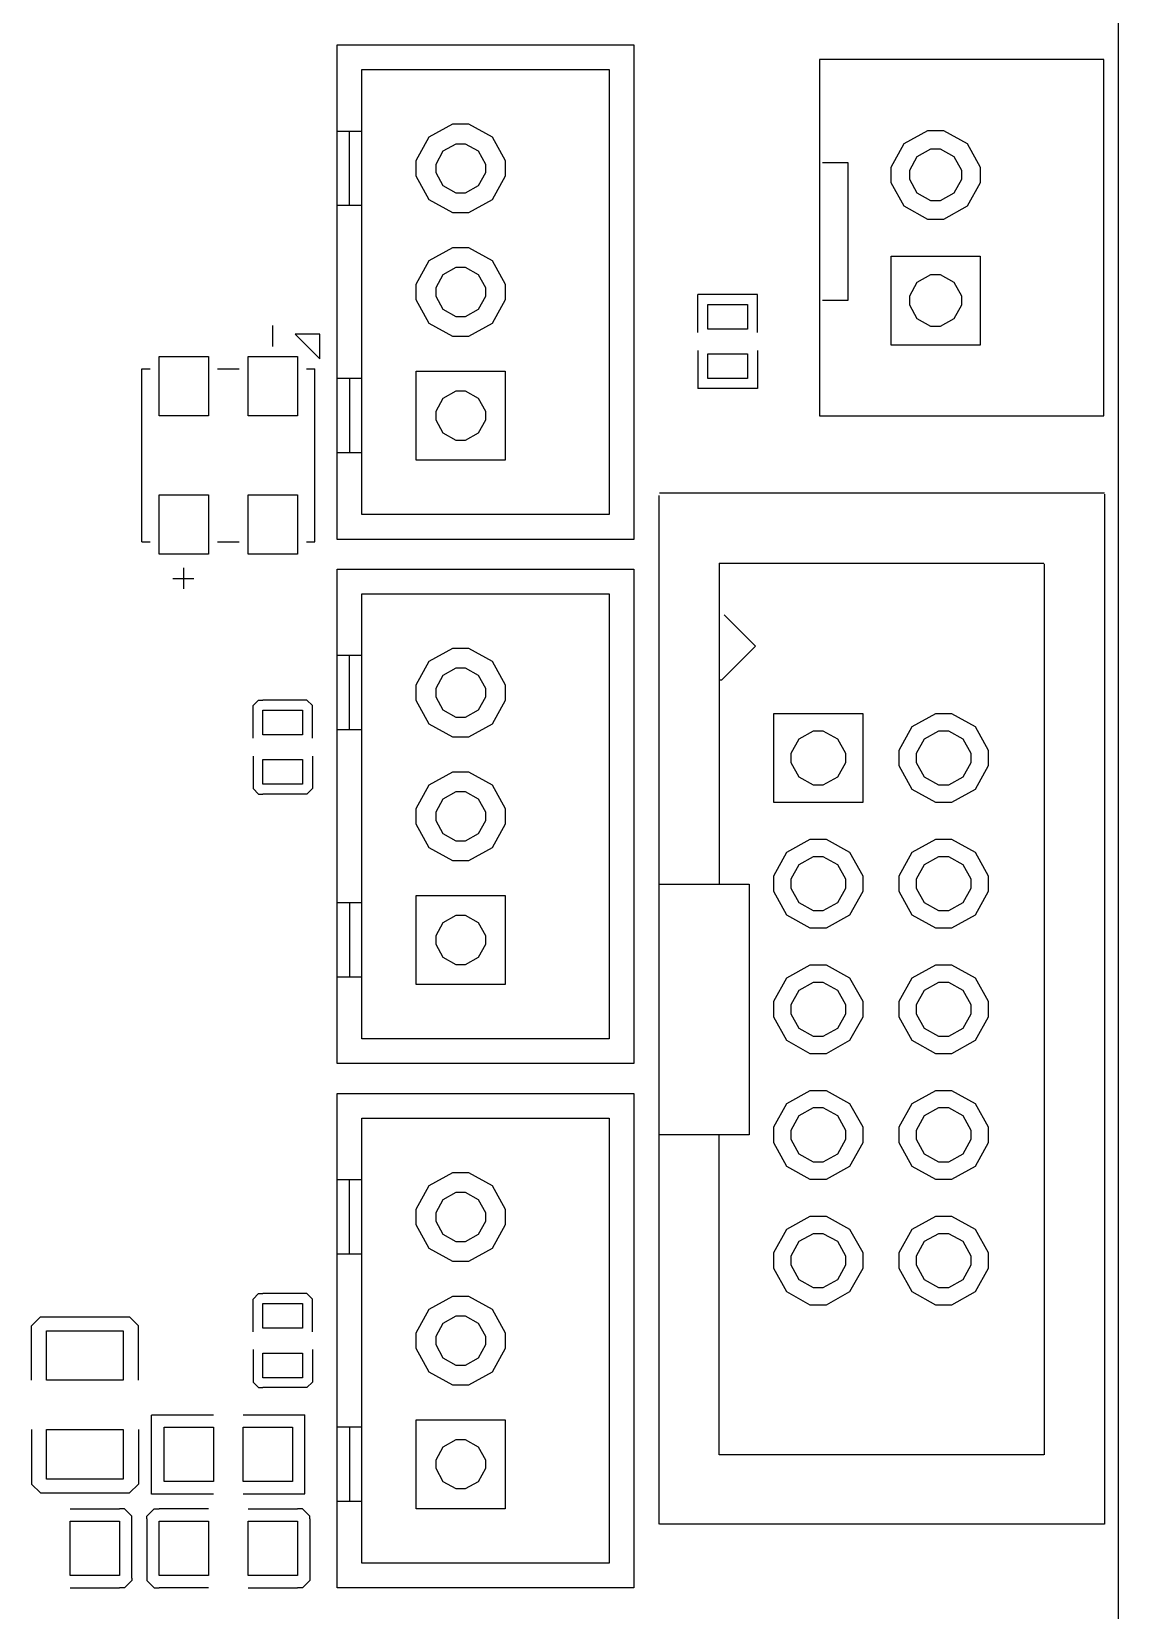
# Model space of a CAD drawing. Extents: x 0 to 132, y 0 to 98.
# Drawn here: x 89.07 to 111.05, y 20.17 to 52.1 of the extents above; entities that cross this region are included whole.
import ezdxf

# ---------------------------------------------------------------- set-up
doc = ezdxf.new("R2010")
doc.units = 0
doc.layers.get('0').update_dxf_attribs({"linetype": 'CONTINUOUS'})

msp = doc.modelspace()

# ---------------------------------------------------------------- linework, layer by layer
at = {"color": 0}
for p, q in [((111.048, 15.4189), (111.048, 82.7155)), ((95.2458, 51.8266), (101.246, 51.8266)), ((95.2458, 41.8289), (95.2458, 51.8266)), ((101.246, 51.8266), (101.246, 41.8289)), ((105, 51.5278), (105, 44.3272)), ((110.75, 51.5278), (105, 51.5278)), ((110.75, 44.3272), (110.75, 51.5278)), ((95.746, 51.3278), (100.746, 51.3278)), ((95.746, 42.3291), (95.746, 51.3278)), ((100.746, 51.3278), (100.746, 42.3291)), ((97.1091, 49.965), (97.5872, 50.2281)), ((97.5872, 50.2281), (97.747, 50.2281)), ((97.747, 50.2281), (97.9054, 50.2281)), ((97.9054, 50.2281), (98.3823, 49.965)), ((95.746, 50.0779), (95.2458, 50.0779)), ((95.4952, 48.5786), (95.4952, 50.0779)), ((96.8456, 49.488), (97.1091, 49.965)), ((98.3823, 49.965), (98.6469, 49.488)), ((106.451, 49.3571), (106.714, 49.8341)), ((106.714, 49.8341), (107.191, 50.0973)), ((107.191, 50.0973), (107.351, 50.0973)), ((107.351, 50.0973), (107.509, 50.0973)), ((107.509, 50.0973), (107.986, 49.8341)), ((107.986, 49.8341), (108.251, 49.3571)), ((96.8456, 49.3282), (96.8456, 49.488)), ((98.6469, 49.488), (98.6469, 49.3282)), ((96.8456, 49.1698), (96.8456, 49.3282)), ((97.1091, 48.6929), (96.8456, 49.1698)), ((98.6469, 49.1698), (98.3823, 48.6929)), ((98.6469, 49.3282), (98.6469, 49.1698)), ((105.064, 49.451), (105.572, 49.451)), ((105.572, 49.451), (105.572, 46.6577)), ((106.451, 49.1973), (106.451, 49.3571)), ((106.451, 49.0389), (106.451, 49.1973)), ((108.251, 49.3571), (108.251, 49.1973)), ((108.251, 49.1973), (108.251, 49.0389)), ((106.714, 48.562), (106.451, 49.0389)), ((108.251, 49.0389), (107.986, 48.562)), ((95.746, 48.5786), (95.2458, 48.5786)), ((97.5872, 48.4283), (97.1091, 48.6929)), ((98.3823, 48.6929), (97.9054, 48.4283)), ((107.191, 48.2974), (106.714, 48.562)), ((107.986, 48.562), (107.509, 48.2974)), ((97.747, 48.4283), (97.5872, 48.4283)), ((97.9054, 48.4283), (97.747, 48.4283)), ((107.351, 48.2974), (107.191, 48.2974)), ((107.509, 48.2974), (107.351, 48.2974)), ((97.1091, 47.4652), (97.5872, 47.7284)), ((97.5872, 47.7284), (97.747, 47.7284)), ((97.747, 47.7284), (97.9054, 47.7284)), ((97.9054, 47.7284), (98.3823, 47.4652)), ((96.8456, 46.9882), (97.1091, 47.4652)), ((98.3823, 47.4652), (98.6469, 46.9882)), ((106.451, 47.5576), (108.251, 47.5576)), ((106.451, 45.7563), (106.451, 47.5576)), ((108.251, 47.5576), (108.251, 45.7563)), ((96.8456, 46.8284), (96.8456, 46.9882)), ((98.6469, 46.9882), (98.6469, 46.8284)), ((96.8456, 46.67), (96.8456, 46.8284)), ((97.1091, 46.1931), (96.8456, 46.67)), ((98.6469, 46.67), (98.3823, 46.1931)), ((98.6469, 46.8284), (98.6469, 46.67)), ((103.746, 46.779), (102.545, 46.779)), ((102.545, 46.01), (102.545, 46.779)), ((103.746, 46.01), (103.746, 46.779)), ((105.572, 46.6577), (105.064, 46.6577)), ((102.745, 46.579), (103.546, 46.579)), ((102.745, 46.0788), (102.745, 46.579)), ((103.546, 46.579), (103.546, 46.0788)), ((93.9465, 45.7288), (93.9465, 46.1532)), ((94.8958, 45.9782), (94.3956, 45.9782)), ((94.3956, 45.9782), (94.8958, 45.478)), ((94.8958, 45.478), (94.8958, 45.9782)), ((97.5872, 45.9285), (97.1091, 46.1931)), ((98.3823, 46.1931), (97.9054, 45.9285)), ((103.546, 46.0788), (102.745, 46.0788)), ((97.747, 45.9285), (97.5872, 45.9285)), ((97.9054, 45.9285), (97.747, 45.9285)), ((102.545, 45.6487), (102.545, 44.88)), ((103.746, 45.6487), (103.746, 44.88)), ((108.251, 45.7563), (106.451, 45.7563)), ((91.6464, 45.5291), (92.6469, 45.5291)), ((91.6464, 44.3286), (91.6464, 45.5291)), ((92.6469, 45.5291), (92.6469, 44.3286)), ((93.4462, 45.5291), (94.4467, 45.5291)), ((93.4462, 44.3286), (93.4462, 45.5291)), ((94.4467, 45.5291), (94.4467, 44.3286)), ((102.745, 45.5785), (103.546, 45.5785)), ((102.745, 45.0797), (102.745, 45.5785)), ((103.546, 45.5785), (103.546, 45.0797)), ((91.2964, 41.7781), (91.2964, 45.2783)), ((91.2964, 45.2783), (91.4658, 45.2783)), ((92.8261, 45.2783), (93.2656, 45.2783)), ((94.627, 45.2783), (94.7967, 45.2783)), ((94.7967, 41.7781), (94.7967, 45.2783)), ((95.7474, 45.0783), (95.2472, 45.0783)), ((95.4952, 45.0783), (95.4952, 43.5776)), ((96.8456, 45.2286), (98.6469, 45.2286)), ((96.8456, 43.4287), (96.8456, 45.2286)), ((98.6469, 45.2286), (98.6469, 43.4287)), ((103.546, 45.0797), (102.745, 45.0797)), ((103.746, 44.88), (102.545, 44.88)), ((92.6469, 44.3286), (91.6464, 44.3286)), ((94.4467, 44.3286), (93.4462, 44.3286)), ((105, 44.3272), (110.75, 44.3272)), ((95.7474, 43.5776), (95.2472, 43.5776)), ((98.6469, 43.4287), (96.8456, 43.4287)), ((91.6464, 42.7288), (92.6469, 42.7288)), ((91.6464, 41.5286), (91.6464, 42.7288)), ((92.6469, 42.7288), (92.6469, 41.5286)), ((93.4462, 42.7288), (94.4467, 42.7288)), ((93.4462, 41.5286), (93.4462, 42.7288)), ((94.4467, 42.7288), (94.4467, 41.5286)), ((101.75, 42.715), (101.75, 21.9177)), ((101.767, 42.7673), (110.767, 42.7673)), ((110.767, 42.7397), (110.767, 21.9177)), ((100.746, 42.3291), (95.746, 42.3291)), ((101.246, 41.8289), (95.2458, 41.8289)), ((91.2964, 41.7781), (91.4658, 41.7781)), ((92.6469, 41.5286), (91.6464, 41.5286)), ((92.8261, 41.7781), (93.2656, 41.7781)), ((94.4467, 41.5286), (93.4462, 41.5286)), ((94.627, 41.7781), (94.7967, 41.7781)), ((92.1466, 40.8284), (92.1466, 41.2531)), ((95.2458, 41.2267), (101.246, 41.2267)), ((95.2458, 31.2291), (95.2458, 41.2267)), ((101.246, 41.2267), (101.246, 31.2291)), ((102.97, 41.3452), (109.539, 41.3452)), ((102.97, 41.3452), (102.97, 34.8575)), ((109.548, 41.3371), (109.548, 23.3206)), ((92.3466, 41.0284), (91.9208, 41.0284)), ((95.746, 40.7278), (100.746, 40.7278)), ((95.746, 31.728), (95.746, 40.7278)), ((100.746, 40.7278), (100.746, 31.728)), ((103.072, 40.3035), (103.706, 39.6695)), ((97.1091, 39.3651), (97.5872, 39.6282)), ((97.5872, 39.6282), (97.747, 39.6282)), ((97.747, 39.6282), (97.9054, 39.6282)), ((97.9054, 39.6282), (98.3823, 39.3651)), ((103.706, 39.6695), (103.021, 38.9834)), ((95.746, 39.4779), (95.2458, 39.4779)), ((95.4952, 37.9786), (95.4952, 39.4779)), ((96.8456, 38.8881), (97.1091, 39.3651)), ((98.3823, 39.3651), (98.6469, 38.8881)), ((103.021, 38.9834), (102.995, 38.9834)), ((96.8456, 38.7283), (96.8456, 38.8881)), ((96.8456, 38.5699), (96.8456, 38.7283)), ((98.6469, 38.8881), (98.6469, 38.7283)), ((98.6469, 38.7283), (98.6469, 38.5699)), ((93.5468, 38.4665), (93.6583, 38.578)), ((93.5468, 38.4281), (93.5468, 38.4665)), ((93.5468, 37.8093), (93.5468, 38.4281)), ((93.6583, 38.578), (93.6957, 38.578)), ((93.6957, 38.578), (93.7465, 38.578)), ((94.5459, 38.578), (93.7465, 38.578)), ((93.7465, 38.3783), (94.5459, 38.3783)), ((93.7465, 37.8781), (93.7465, 38.3783)), ((94.5967, 38.578), (94.5459, 38.578)), ((94.5459, 38.3783), (94.5459, 37.8781)), ((94.634, 38.578), (94.5967, 38.578)), ((94.7455, 38.4665), (94.634, 38.578)), ((94.7455, 38.4281), (94.7455, 38.4665)), ((94.7455, 37.8093), (94.7455, 38.4281)), ((97.1091, 38.0929), (96.8456, 38.5699)), ((98.6469, 38.5699), (98.3823, 38.0929)), ((104.076, 38.3081), (105.876, 38.3081)), ((104.076, 36.5083), (104.076, 38.3081)), ((105.876, 38.3081), (105.876, 36.5083)), ((106.879, 38.045), (107.356, 38.3081)), ((107.356, 38.3081), (107.516, 38.3081)), ((107.516, 38.3081), (107.674, 38.3081)), ((107.674, 38.3081), (108.151, 38.045)), ((97.5872, 37.8284), (97.1091, 38.0929)), ((98.3823, 38.0929), (97.9054, 37.8284)), ((106.616, 37.568), (106.879, 38.045)), ((108.151, 38.045), (108.416, 37.568)), ((94.5459, 37.8781), (93.7465, 37.8781)), ((95.746, 37.9786), (95.2458, 37.9786)), ((97.747, 37.8284), (97.5872, 37.8284)), ((97.9054, 37.8284), (97.747, 37.8284)), ((93.5468, 37.4481), (93.5468, 36.8282)), ((93.7465, 37.3779), (94.5459, 37.3779)), ((93.7465, 36.879), (93.7465, 37.3779)), ((94.5459, 37.3779), (94.5459, 36.879)), ((94.7455, 37.4481), (94.7455, 36.8282)), ((106.616, 37.4082), (106.616, 37.568)), ((106.616, 37.2498), (106.616, 37.4082)), ((108.416, 37.568), (108.416, 37.4082)), ((108.416, 37.4082), (108.416, 37.2498)), ((97.1091, 36.8653), (97.5872, 37.1285)), ((97.5872, 37.1285), (97.747, 37.1285)), ((97.747, 37.1285), (97.9054, 37.1285)), ((97.9054, 37.1285), (98.3823, 36.8653)), ((106.879, 36.7728), (106.616, 37.2498)), ((108.416, 37.2498), (108.151, 36.7728)), ((93.5468, 36.8282), (93.5468, 36.7908)), ((93.5468, 36.7908), (93.6583, 36.6794)), ((94.5459, 36.879), (93.7465, 36.879)), ((94.7455, 36.7908), (94.634, 36.6794)), ((94.7455, 36.8282), (94.7455, 36.7908)), ((96.8456, 36.3883), (97.1091, 36.8653)), ((98.3823, 36.8653), (98.6469, 36.3883)), ((107.356, 36.5083), (106.879, 36.7728)), ((108.151, 36.7728), (107.674, 36.5083)), ((93.6583, 36.6794), (93.6957, 36.6794)), ((93.6957, 36.6794), (93.7465, 36.6794)), ((94.5459, 36.6794), (93.7465, 36.6794)), ((94.5967, 36.6794), (94.5459, 36.6794)), ((94.634, 36.6794), (94.5967, 36.6794)), ((105.876, 36.5083), (104.076, 36.5083)), ((107.516, 36.5083), (107.356, 36.5083)), ((107.674, 36.5083), (107.516, 36.5083)), ((96.8456, 36.2285), (96.8456, 36.3883)), ((96.8456, 36.0701), (96.8456, 36.2285)), ((98.6469, 36.3883), (98.6469, 36.2285)), ((98.6469, 36.2285), (98.6469, 36.0701)), ((97.1091, 35.5935), (96.8456, 36.0701)), ((98.6469, 36.0701), (98.3823, 35.5935)), ((104.34, 35.5053), (104.816, 35.7685)), ((104.816, 35.7685), (104.976, 35.7685)), ((104.976, 35.7685), (105.135, 35.7685)), ((105.135, 35.7685), (105.611, 35.5053)), ((106.879, 35.5053), (107.356, 35.7685)), ((107.356, 35.7685), (107.516, 35.7685)), ((107.516, 35.7685), (107.674, 35.7685)), ((107.674, 35.7685), (108.151, 35.5053)), ((97.5872, 35.3289), (97.1091, 35.5935)), ((98.3823, 35.5935), (97.9054, 35.3289)), ((104.076, 35.0284), (104.34, 35.5053)), ((105.611, 35.5053), (105.876, 35.0284)), ((106.616, 35.0284), (106.879, 35.5053)), ((108.151, 35.5053), (108.416, 35.0284)), ((97.747, 35.3289), (97.5872, 35.3289)), ((97.9054, 35.3289), (97.747, 35.3289)), ((101.75, 34.8575), (103.579, 34.8575)), ((103.579, 34.8575), (103.579, 29.789)), ((104.076, 34.8685), (104.076, 35.0284)), ((104.076, 34.71), (104.076, 34.8685)), ((105.876, 35.0284), (105.876, 34.8685)), ((105.876, 34.8685), (105.876, 34.71)), ((106.616, 34.8685), (106.616, 35.0284)), ((106.616, 34.71), (106.616, 34.8685)), ((108.416, 35.0284), (108.416, 34.8685)), ((108.416, 34.8685), (108.416, 34.71)), ((95.7474, 34.4785), (95.2472, 34.4785)), ((95.4952, 34.4785), (95.4952, 32.9778)), ((96.8456, 34.6287), (98.6469, 34.6287)), ((96.8456, 32.829), (96.8456, 34.6287)), ((98.6469, 34.6287), (98.6469, 32.829)), ((104.34, 34.2332), (104.076, 34.71)), ((105.876, 34.71), (105.611, 34.2332)), ((106.879, 34.2332), (106.616, 34.71)), ((108.416, 34.71), (108.151, 34.2332)), ((104.816, 33.9687), (104.34, 34.2332)), ((105.611, 34.2332), (105.135, 33.9687)), ((107.356, 33.9687), (106.879, 34.2332)), ((108.151, 34.2332), (107.674, 33.9687)), ((104.976, 33.9687), (104.816, 33.9687)), ((105.135, 33.9687), (104.976, 33.9687)), ((107.516, 33.9687), (107.356, 33.9687)), ((107.674, 33.9687), (107.516, 33.9687)), ((104.34, 32.9654), (104.816, 33.2286)), ((104.816, 33.2286), (104.976, 33.2286)), ((104.976, 33.2286), (105.135, 33.2286)), ((105.135, 33.2286), (105.611, 32.9654)), ((106.879, 32.9654), (107.356, 33.2286)), ((107.356, 33.2286), (107.516, 33.2286)), ((107.516, 33.2286), (107.674, 33.2286)), ((107.674, 33.2286), (108.151, 32.9654)), ((95.7474, 32.9778), (95.2472, 32.9778)), ((104.076, 32.4886), (104.34, 32.9654)), ((105.611, 32.9654), (105.876, 32.4886)), ((106.616, 32.4886), (106.879, 32.9654)), ((108.151, 32.9654), (108.416, 32.4886)), ((98.6469, 32.829), (96.8456, 32.829)), ((104.076, 32.3288), (104.076, 32.4886)), ((104.076, 32.1703), (104.076, 32.3288)), ((105.876, 32.4886), (105.876, 32.3288)), ((105.876, 32.3288), (105.876, 32.1703)), ((106.616, 32.3288), (106.616, 32.4886)), ((106.616, 32.1703), (106.616, 32.3288)), ((108.416, 32.4886), (108.416, 32.3288)), ((108.416, 32.3288), (108.416, 32.1703)), ((104.34, 31.6935), (104.076, 32.1703)), ((105.876, 32.1703), (105.611, 31.6935)), ((106.879, 31.6935), (106.616, 32.1703)), ((108.416, 32.1703), (108.151, 31.6935)), ((100.746, 31.728), (95.746, 31.728)), ((104.816, 31.4289), (104.34, 31.6935)), ((105.611, 31.6935), (105.135, 31.4289)), ((107.356, 31.4289), (106.879, 31.6935)), ((108.151, 31.6935), (107.674, 31.4289)), ((104.976, 31.4289), (104.816, 31.4289)), ((105.135, 31.4289), (104.976, 31.4289)), ((107.516, 31.4289), (107.356, 31.4289)), ((107.674, 31.4289), (107.516, 31.4289)), ((101.246, 31.2291), (95.2458, 31.2291)), ((104.34, 30.4257), (104.816, 30.6889)), ((104.816, 30.6889), (104.976, 30.6889)), ((104.976, 30.6889), (105.135, 30.6889)), ((105.135, 30.6889), (105.611, 30.4257)), ((106.879, 30.4257), (107.356, 30.6889)), ((107.356, 30.6889), (107.516, 30.6889)), ((107.516, 30.6889), (107.674, 30.6889)), ((107.674, 30.6889), (108.151, 30.4257)), ((95.2458, 30.6269), (101.246, 30.6269)), ((95.2458, 20.6279), (95.2458, 30.6269)), ((101.246, 30.6269), (101.246, 20.6279)), ((104.076, 29.9489), (104.34, 30.4257)), ((105.611, 30.4257), (105.876, 29.9489)), ((106.616, 29.9489), (106.879, 30.4257)), ((108.151, 30.4257), (108.416, 29.9489)), ((95.746, 30.128), (100.746, 30.128)), ((95.746, 21.1281), (95.746, 30.128)), ((100.746, 30.128), (100.746, 21.1281)), ((103.579, 29.789), (101.75, 29.789)), ((102.97, 27.248), (102.97, 29.789)), ((104.076, 29.789), (104.076, 29.9489)), ((104.076, 29.6306), (104.076, 29.789)), ((105.876, 29.9489), (105.876, 29.789)), ((105.876, 29.789), (105.876, 29.6306)), ((106.616, 29.789), (106.616, 29.9489)), ((106.616, 29.6306), (106.616, 29.789)), ((108.416, 29.9489), (108.416, 29.789)), ((108.416, 29.789), (108.416, 29.6306)), ((104.34, 29.1524), (104.076, 29.6306)), ((105.876, 29.6306), (105.611, 29.1524)), ((106.879, 29.1524), (106.616, 29.6306)), ((108.416, 29.6306), (108.151, 29.1524)), ((104.816, 28.8878), (104.34, 29.1524)), ((105.611, 29.1524), (105.135, 28.8878)), ((107.356, 28.8878), (106.879, 29.1524)), ((108.151, 29.1524), (107.674, 28.8878)), ((95.746, 28.8782), (95.2458, 28.8782)), ((95.4952, 27.3789), (95.4952, 28.8782)), ((96.8456, 28.2884), (97.1091, 28.7652)), ((97.1091, 28.7652), (97.5872, 29.0284)), ((97.5872, 29.0284), (97.747, 29.0284)), ((97.747, 29.0284), (97.9054, 29.0284)), ((97.9054, 29.0284), (98.3823, 28.7652)), ((98.3823, 28.7652), (98.6469, 28.2884)), ((104.976, 28.8878), (104.816, 28.8878)), ((105.135, 28.8878), (104.976, 28.8878)), ((107.516, 28.8878), (107.356, 28.8878)), ((107.674, 28.8878), (107.516, 28.8878)), ((96.8456, 28.1285), (96.8456, 28.2884)), ((96.8456, 27.9701), (96.8456, 28.1285)), ((98.6469, 28.2884), (98.6469, 28.1285)), ((98.6469, 28.1285), (98.6469, 27.9701)), ((104.34, 27.8846), (104.816, 28.1478)), ((104.816, 28.1478), (104.976, 28.1478)), ((104.976, 28.1478), (105.135, 28.1478)), ((105.135, 28.1478), (105.611, 27.8846)), ((106.879, 27.8846), (107.356, 28.1478)), ((107.356, 28.1478), (107.516, 28.1478)), ((107.516, 28.1478), (107.674, 28.1478)), ((107.674, 28.1478), (108.151, 27.8846)), ((97.1091, 27.4932), (96.8456, 27.9701)), ((98.6469, 27.9701), (98.3823, 27.4932)), ((104.076, 27.4078), (104.34, 27.8846)), ((105.611, 27.8846), (105.876, 27.4078)), ((106.616, 27.4078), (106.879, 27.8846)), ((108.151, 27.8846), (108.416, 27.4078)), ((97.5872, 27.2287), (97.1091, 27.4932)), ((98.3823, 27.4932), (97.9054, 27.2287)), ((95.746, 27.3789), (95.2458, 27.3789)), ((97.747, 27.2287), (97.5872, 27.2287)), ((97.9054, 27.2287), (97.747, 27.2287)), ((102.97, 23.3206), (102.97, 27.248)), ((104.076, 27.248), (104.076, 27.4078)), ((104.076, 27.0895), (104.076, 27.248)), ((105.876, 27.4078), (105.876, 27.248)), ((105.876, 27.248), (105.876, 27.0895)), ((106.616, 27.248), (106.616, 27.4078)), ((106.616, 27.0895), (106.616, 27.248)), ((108.416, 27.4078), (108.416, 27.248)), ((108.416, 27.248), (108.416, 27.0895)), ((104.34, 26.6127), (104.076, 27.0895)), ((105.876, 27.0895), (105.611, 26.6127)), ((106.879, 26.6127), (106.616, 27.0895)), ((108.416, 27.0895), (108.151, 26.6127)), ((93.5468, 26.4666), (93.6583, 26.5782)), ((93.6583, 26.5782), (93.6957, 26.5782)), ((93.6957, 26.5782), (93.7465, 26.5782)), ((94.5459, 26.5782), (93.7465, 26.5782)), ((94.5967, 26.5782), (94.5459, 26.5782)), ((94.634, 26.5782), (94.5967, 26.5782)), ((94.7455, 26.4666), (94.634, 26.5782)), ((97.1091, 26.2654), (97.5872, 26.5286)), ((97.5872, 26.5286), (97.747, 26.5286)), ((97.747, 26.5286), (97.9054, 26.5286)), ((97.9054, 26.5286), (98.3823, 26.2654)), ((104.816, 26.3481), (104.34, 26.6127)), ((105.611, 26.6127), (105.135, 26.3481)), ((107.356, 26.3481), (106.879, 26.6127)), ((108.151, 26.6127), (107.674, 26.3481)), ((93.5468, 26.428), (93.5468, 26.4666)), ((93.5468, 25.8093), (93.5468, 26.428)), ((93.7465, 26.3784), (94.5459, 26.3784)), ((93.7465, 25.8782), (93.7465, 26.3784)), ((94.5459, 26.3784), (94.5459, 25.8782)), ((94.7455, 26.428), (94.7455, 26.4666)), ((94.7455, 25.8093), (94.7455, 26.428)), ((96.8456, 25.7886), (97.1091, 26.2654)), ((98.3823, 26.2654), (98.6469, 25.7886)), ((104.976, 26.3481), (104.816, 26.3481)), ((105.135, 26.3481), (104.976, 26.3481)), ((107.516, 26.3481), (107.356, 26.3481)), ((107.674, 26.3481), (107.516, 26.3481)), ((89.0669, 25.9292), (89.2457, 26.1083)), ((89.0669, 25.8782), (89.0669, 25.9292)), ((89.0669, 24.8281), (89.0669, 25.8782)), ((89.2457, 26.1083), (91.0456, 26.1083)), ((91.2262, 25.9292), (91.0456, 26.1083)), ((91.2262, 25.8782), (91.2262, 25.9292)), ((91.2262, 24.8281), (91.2262, 25.8782)), ((94.5459, 25.8782), (93.7465, 25.8782)), ((89.3713, 25.8286), (90.9214, 25.8286)), ((89.3713, 24.8281), (89.3713, 25.8286)), ((90.9214, 25.8286), (90.9214, 24.8281)), ((96.8456, 25.6287), (96.8456, 25.7886)), ((96.8456, 25.4703), (96.8456, 25.6287)), ((98.6469, 25.7886), (98.6469, 25.6287)), ((98.6469, 25.6287), (98.6469, 25.4703)), ((93.5468, 25.4482), (93.5468, 24.8281)), ((93.7465, 25.378), (94.5459, 25.378)), ((93.7465, 24.8791), (93.7465, 25.378)), ((94.5459, 25.378), (94.5459, 24.8791)), ((94.7455, 25.4482), (94.7455, 24.8281)), ((97.1091, 24.9935), (96.8456, 25.4703)), ((98.6469, 25.4703), (98.3823, 24.9935)), ((97.5872, 24.7289), (97.1091, 24.9935)), ((98.3823, 24.9935), (97.9054, 24.7289)), ((90.9214, 24.8281), (89.3713, 24.8281)), ((93.5468, 24.8281), (93.5468, 24.7909)), ((93.5468, 24.7909), (93.6583, 24.6793)), ((93.6583, 24.6793), (93.6957, 24.6793)), ((93.6957, 24.6793), (93.7465, 24.6793)), ((94.5459, 24.8791), (93.7465, 24.8791)), ((94.5459, 24.6793), (93.7465, 24.6793)), ((94.5967, 24.6793), (94.5459, 24.6793)), ((94.634, 24.6793), (94.5967, 24.6793)), ((94.7455, 24.7909), (94.634, 24.6793)), ((94.7455, 24.8281), (94.7455, 24.7909)), ((97.747, 24.7289), (97.5872, 24.7289)), ((97.9054, 24.7289), (97.747, 24.7289)), ((92.7446, 24.1226), (91.4947, 24.1226)), ((91.4947, 22.5227), (91.4947, 24.1226)), ((93.3457, 24.1281), (94.5956, 24.1281)), ((94.5956, 22.5282), (94.5956, 24.1281)), ((96.8456, 24.0289), (98.6469, 24.0289)), ((96.8456, 22.2291), (96.8456, 24.0289)), ((98.6469, 24.0289), (98.6469, 22.2291)), ((89.0669, 23.829), (89.0669, 22.779)), ((89.3713, 23.829), (90.9214, 23.829)), ((89.3713, 22.8286), (89.3713, 23.829)), ((90.9214, 23.829), (90.9214, 22.8286)), ((91.2262, 23.829), (91.2262, 22.779)), ((91.7455, 23.8773), (92.746, 23.8773)), ((91.7455, 22.7776), (91.7455, 23.8773)), ((92.746, 23.8773), (92.746, 22.7776)), ((93.3457, 23.8773), (94.3462, 23.8773)), ((93.3457, 22.7776), (93.3457, 23.8773)), ((94.3462, 23.8773), (94.3462, 22.7776)), ((95.7474, 23.8786), (95.2472, 23.8786)), ((95.4952, 23.8786), (95.4952, 22.378)), ((109.539, 23.3206), (102.97, 23.3206)), ((89.0669, 22.779), (89.0669, 22.728)), ((89.0669, 22.728), (89.2457, 22.5488)), ((90.9214, 22.8286), (89.3713, 22.8286)), ((91.2262, 22.728), (91.0456, 22.5488)), ((91.2262, 22.779), (91.2262, 22.728)), ((92.746, 22.7776), (91.7455, 22.7776)), ((94.3462, 22.7776), (93.3457, 22.7776)), ((89.2457, 22.5488), (91.0456, 22.5488)), ((92.7446, 22.5227), (91.4947, 22.5227)), ((93.3457, 22.5282), (94.5956, 22.5282)), ((95.7474, 22.378), (95.2472, 22.378)), ((89.8469, 22.2291), (90.8459, 22.2291)), ((90.8967, 22.2291), (90.8459, 22.2291)), ((90.9465, 22.2291), (90.8967, 22.2291)), ((91.0967, 22.0789), (90.9465, 22.2291)), ((91.0967, 22.0279), (91.0967, 22.0789)), ((91.0967, 20.8291), (91.0967, 22.0279)), ((91.3956, 22.0789), (91.5458, 22.2291)), ((91.3956, 22.0279), (91.3956, 22.0789)), ((91.3956, 22.0279), (91.3956, 20.8291)), ((91.5458, 22.2291), (91.597, 22.2291)), ((91.597, 22.2291), (91.6464, 22.2291)), ((92.6469, 22.2291), (91.6464, 22.2291)), ((93.4462, 22.2291), (94.4467, 22.2291)), ((94.4961, 22.2291), (94.4467, 22.2291)), ((94.5459, 22.2291), (94.4961, 22.2291)), ((94.6961, 22.0789), (94.5459, 22.2291)), ((94.6961, 22.0279), (94.6961, 22.0789)), ((94.6961, 22.0279), (94.6961, 20.8291)), ((98.6469, 22.2291), (96.8456, 22.2291)), ((89.8469, 21.9783), (90.8459, 21.9783)), ((89.8469, 20.8787), (89.8469, 21.9783)), ((90.8459, 21.9783), (90.8459, 20.8787)), ((91.6464, 21.9783), (92.6469, 21.9783)), ((91.6464, 20.8787), (91.6464, 21.9783)), ((92.6469, 21.9783), (92.6469, 20.8787)), ((93.4462, 21.9783), (94.4467, 21.9783)), ((93.4462, 20.8787), (93.4462, 21.9783)), ((94.4467, 21.9783), (94.4467, 20.8787)), ((110.767, 21.9177), (101.767, 21.9177)), ((100.746, 21.1281), (95.746, 21.1281)), ((90.8459, 20.8787), (89.8469, 20.8787)), ((91.0967, 20.7794), (90.9465, 20.6292)), ((91.0967, 20.8291), (91.0967, 20.7794)), ((91.3956, 20.8291), (91.3956, 20.7794)), ((91.3956, 20.7794), (91.5458, 20.6292)), ((92.6469, 20.8787), (91.6464, 20.8787)), ((94.4467, 20.8787), (93.4462, 20.8787)), ((94.6961, 20.7794), (94.5459, 20.6292)), ((94.6961, 20.8291), (94.6961, 20.7794)), ((89.8469, 20.6292), (90.8459, 20.6292)), ((90.8967, 20.6292), (90.8459, 20.6292)), ((90.9465, 20.6292), (90.8967, 20.6292)), ((91.5458, 20.6292), (91.597, 20.6292)), ((91.597, 20.6292), (91.6464, 20.6292)), ((92.6469, 20.6292), (91.6464, 20.6292)), ((93.4462, 20.6292), (94.4467, 20.6292)), ((94.4961, 20.6292), (94.4467, 20.6292)), ((94.5459, 20.6292), (94.4961, 20.6292)), ((101.246, 20.6279), (95.2458, 20.6279))]:
    msp.add_line(p, q, dxfattribs=at)
at = {"color": 7}
for p, q in [((97.3928, 49.6824), (97.6574, 49.8285)), ((97.6574, 49.8285), (97.7456, 49.8285)), ((97.7456, 49.8285), (97.8337, 49.8285)), ((97.8337, 49.8285), (98.0983, 49.6824)), ((97.2467, 49.4178), (97.3928, 49.6824)), ((98.0983, 49.6824), (98.2458, 49.4178)), ((106.826, 49.2912), (106.978, 49.5695)), ((106.978, 49.5695), (107.257, 49.7223)), ((107.257, 49.7223), (107.351, 49.7223)), ((107.351, 49.7223), (107.443, 49.7223)), ((107.443, 49.7223), (107.721, 49.5695)), ((107.721, 49.5695), (107.876, 49.2912)), ((97.2467, 49.3282), (97.2467, 49.4178)), ((97.2467, 49.24), (97.2467, 49.3282)), ((97.3928, 48.9754), (97.2467, 49.24)), ((98.2458, 49.24), (98.0983, 48.9754)), ((98.2458, 49.4178), (98.2458, 49.3282)), ((98.2458, 49.3282), (98.2458, 49.24)), ((106.826, 49.1973), (106.826, 49.2912)), ((106.826, 49.1049), (106.826, 49.1973)), ((107.876, 49.2912), (107.876, 49.1973)), ((107.876, 49.1973), (107.876, 49.1049)), ((97.6574, 48.828), (97.3928, 48.9754)), ((98.0983, 48.9754), (97.8337, 48.828)), ((106.978, 48.8266), (106.826, 49.1049)), ((107.876, 49.1049), (107.721, 48.8266)), ((97.7456, 48.828), (97.6574, 48.828)), ((97.8337, 48.828), (97.7456, 48.828)), ((107.257, 48.6724), (106.978, 48.8266)), ((107.351, 48.6724), (107.257, 48.6724)), ((107.443, 48.6724), (107.351, 48.6724)), ((107.721, 48.8266), (107.443, 48.6724)), ((97.3928, 47.1826), (97.6574, 47.3287)), ((97.6574, 47.3287), (97.7456, 47.3287)), ((97.7456, 47.3287), (97.8337, 47.3287)), ((97.8337, 47.3287), (98.0983, 47.1826)), ((97.2467, 46.918), (97.3928, 47.1826)), ((98.0983, 47.1826), (98.2458, 46.918)), ((106.826, 46.7512), (106.978, 47.0299)), ((106.978, 47.0299), (107.257, 47.1826)), ((107.257, 47.1826), (107.351, 47.1826)), ((107.351, 47.1826), (107.443, 47.1826)), ((107.443, 47.1826), (107.721, 47.0299)), ((107.721, 47.0299), (107.876, 46.7512)), ((97.2467, 46.8284), (97.2467, 46.918)), ((97.2467, 46.7402), (97.2467, 46.8284)), ((97.3928, 46.4757), (97.2467, 46.7402)), ((98.2458, 46.7402), (98.0983, 46.4757)), ((98.2458, 46.918), (98.2458, 46.8284)), ((98.2458, 46.8284), (98.2458, 46.7402)), ((106.826, 46.6577), (106.826, 46.7512)), ((106.826, 46.5653), (106.826, 46.6577)), ((107.876, 46.7512), (107.876, 46.6577)), ((107.876, 46.6577), (107.876, 46.5653)), ((97.6574, 46.3282), (97.3928, 46.4757)), ((97.7456, 46.3282), (97.6574, 46.3282)), ((97.8337, 46.3282), (97.7456, 46.3282)), ((98.0983, 46.4757), (97.8337, 46.3282)), ((106.978, 46.2869), (106.826, 46.5653)), ((107.257, 46.1328), (106.978, 46.2869)), ((107.721, 46.2869), (107.443, 46.1328)), ((107.876, 46.5653), (107.721, 46.2869)), ((107.351, 46.1328), (107.257, 46.1328)), ((107.443, 46.1328), (107.351, 46.1328)), ((97.3928, 44.6828), (97.6574, 44.8289)), ((97.6574, 44.8289), (97.7456, 44.8289)), ((97.7456, 44.8289), (97.8337, 44.8289)), ((97.8337, 44.8289), (98.0983, 44.6828)), ((97.2467, 44.4183), (97.3928, 44.6828)), ((97.2467, 44.3286), (97.2467, 44.4183)), ((98.0983, 44.6828), (98.2458, 44.4183)), ((98.2458, 44.4183), (98.2458, 44.3286)), ((97.2467, 44.2404), (97.2467, 44.3286)), ((97.3928, 43.9759), (97.2467, 44.2404)), ((98.2458, 44.2404), (98.0983, 43.9759)), ((98.2458, 44.3286), (98.2458, 44.2404)), ((97.6574, 43.8284), (97.3928, 43.9759)), ((97.7456, 43.8284), (97.6574, 43.8284)), ((97.8337, 43.8284), (97.7456, 43.8284)), ((98.0983, 43.9759), (97.8337, 43.8284)), ((97.2467, 38.8179), (97.3928, 39.0825)), ((97.3928, 39.0825), (97.6574, 39.2285)), ((97.6574, 39.2285), (97.7456, 39.2285)), ((97.7456, 39.2285), (97.8337, 39.2285)), ((97.8337, 39.2285), (98.0983, 39.0825)), ((98.0983, 39.0825), (98.2458, 38.8179)), ((97.2467, 38.7283), (97.2467, 38.8179)), ((97.2467, 38.6401), (97.2467, 38.7283)), ((97.3928, 38.3755), (97.2467, 38.6401)), ((98.2458, 38.6401), (98.0983, 38.3755)), ((98.2458, 38.8179), (98.2458, 38.7283)), ((98.2458, 38.7283), (98.2458, 38.6401)), ((97.6574, 38.2281), (97.3928, 38.3755)), ((98.0983, 38.3755), (97.8337, 38.2281)), ((97.7456, 38.2281), (97.6574, 38.2281)), ((97.8337, 38.2281), (97.7456, 38.2281)), ((104.426, 37.5059), (104.588, 37.7984)), ((104.588, 37.7984), (104.878, 37.9582)), ((104.878, 37.9582), (104.976, 37.9582)), ((104.976, 37.9582), (105.073, 37.9582)), ((105.073, 37.9582), (105.365, 37.7984)), ((105.365, 37.7984), (105.526, 37.5059)), ((106.966, 37.5059), (107.127, 37.7984)), ((107.127, 37.7984), (107.418, 37.9582)), ((107.418, 37.9582), (107.516, 37.9582)), ((107.516, 37.9582), (107.612, 37.9582)), ((107.612, 37.9582), (107.904, 37.7984)), ((107.904, 37.7984), (108.066, 37.5059)), ((104.426, 37.4082), (104.426, 37.5059)), ((104.426, 37.3119), (104.426, 37.4082)), ((105.526, 37.5059), (105.526, 37.4082)), ((105.526, 37.4082), (105.526, 37.3119)), ((106.966, 37.4082), (106.966, 37.5059)), ((106.966, 37.3119), (106.966, 37.4082)), ((108.066, 37.5059), (108.066, 37.4082)), ((108.066, 37.4082), (108.066, 37.3119)), ((104.588, 37.0198), (104.426, 37.3119)), ((105.526, 37.3119), (105.365, 37.0198)), ((107.127, 37.0198), (106.966, 37.3119)), ((108.066, 37.3119), (107.904, 37.0198)), ((97.3928, 36.5827), (97.6574, 36.7288)), ((97.6574, 36.7288), (97.7456, 36.7288)), ((97.7456, 36.7288), (97.8337, 36.7288)), ((97.8337, 36.7288), (98.0983, 36.5827)), ((104.878, 36.8582), (104.588, 37.0198)), ((104.976, 36.8582), (104.878, 36.8582)), ((105.073, 36.8582), (104.976, 36.8582)), ((105.365, 37.0198), (105.073, 36.8582)), ((107.418, 36.8582), (107.127, 37.0198)), ((107.516, 36.8582), (107.418, 36.8582)), ((107.612, 36.8582), (107.516, 36.8582)), ((107.904, 37.0198), (107.612, 36.8582)), ((97.2467, 36.3181), (97.3928, 36.5827)), ((98.0983, 36.5827), (98.2458, 36.3181)), ((97.2467, 36.2285), (97.2467, 36.3181)), ((97.2467, 36.1403), (97.2467, 36.2285)), ((97.3928, 35.8757), (97.2467, 36.1403)), ((98.2458, 36.1403), (98.0983, 35.8757)), ((98.2458, 36.3181), (98.2458, 36.2285)), ((98.2458, 36.2285), (98.2458, 36.1403)), ((97.6574, 35.7283), (97.3928, 35.8757)), ((98.0983, 35.8757), (97.8337, 35.7283)), ((97.7456, 35.7283), (97.6574, 35.7283)), ((97.8337, 35.7283), (97.7456, 35.7283)), ((104.426, 34.9663), (104.588, 35.2571)), ((104.588, 35.2571), (104.878, 35.4182)), ((104.878, 35.4182), (104.976, 35.4182)), ((104.976, 35.4182), (105.073, 35.4182)), ((105.073, 35.4182), (105.365, 35.2571)), ((105.365, 35.2571), (105.526, 34.9663)), ((106.966, 34.9663), (107.127, 35.2571)), ((107.127, 35.2571), (107.418, 35.4182)), ((107.418, 35.4182), (107.516, 35.4182)), ((107.516, 35.4182), (107.612, 35.4182)), ((107.612, 35.4182), (107.904, 35.2571)), ((107.904, 35.2571), (108.066, 34.9663)), ((104.426, 34.8685), (104.426, 34.9663)), ((104.426, 34.772), (104.426, 34.8685)), ((105.526, 34.9663), (105.526, 34.8685)), ((105.526, 34.8685), (105.526, 34.772)), ((106.966, 34.8685), (106.966, 34.9663)), ((106.966, 34.772), (106.966, 34.8685)), ((108.066, 34.9663), (108.066, 34.8685)), ((108.066, 34.8685), (108.066, 34.772)), ((104.588, 34.4799), (104.426, 34.772)), ((104.878, 34.3187), (104.588, 34.4799)), ((105.365, 34.4799), (105.073, 34.3187)), ((105.526, 34.772), (105.365, 34.4799)), ((107.127, 34.4799), (106.966, 34.772)), ((107.418, 34.3187), (107.127, 34.4799)), ((107.904, 34.4799), (107.612, 34.3187)), ((108.066, 34.772), (107.904, 34.4799)), ((97.3928, 34.083), (97.6574, 34.2291)), ((97.6574, 34.2291), (97.7456, 34.2291)), ((97.7456, 34.2291), (97.8337, 34.2291)), ((97.8337, 34.2291), (98.0983, 34.083)), ((104.976, 34.3187), (104.878, 34.3187)), ((105.073, 34.3187), (104.976, 34.3187)), ((107.516, 34.3187), (107.418, 34.3187)), ((107.612, 34.3187), (107.516, 34.3187)), ((97.2467, 33.8184), (97.3928, 34.083)), ((98.0983, 34.083), (98.2458, 33.8184)), ((97.2467, 33.7289), (97.2467, 33.8184)), ((97.2467, 33.6407), (97.2467, 33.7289)), ((97.3928, 33.3761), (97.2467, 33.6407)), ((98.2458, 33.6407), (98.0983, 33.3761)), ((98.2458, 33.8184), (98.2458, 33.7289)), ((98.2458, 33.7289), (98.2458, 33.6407)), ((97.6574, 33.2286), (97.3928, 33.3761)), ((97.7456, 33.2286), (97.6574, 33.2286)), ((97.8337, 33.2286), (97.7456, 33.2286)), ((98.0983, 33.3761), (97.8337, 33.2286)), ((104.426, 32.4266), (104.588, 32.7174)), ((104.588, 32.7174), (104.878, 32.8786)), ((104.878, 32.8786), (104.976, 32.8786)), ((104.976, 32.8786), (105.073, 32.8786)), ((105.073, 32.8786), (105.365, 32.7174)), ((105.365, 32.7174), (105.526, 32.4266)), ((106.966, 32.4266), (107.127, 32.7174)), ((107.127, 32.7174), (107.418, 32.8786)), ((107.418, 32.8786), (107.516, 32.8786)), ((107.516, 32.8786), (107.612, 32.8786)), ((107.612, 32.8786), (107.904, 32.7174)), ((107.904, 32.7174), (108.066, 32.4266)), ((104.426, 32.3288), (104.426, 32.4266)), ((104.426, 32.2323), (104.426, 32.3288)), ((105.526, 32.4266), (105.526, 32.3288)), ((105.526, 32.3288), (105.526, 32.2323)), ((106.966, 32.3288), (106.966, 32.4266)), ((106.966, 32.2323), (106.966, 32.3288)), ((108.066, 32.4266), (108.066, 32.3288)), ((108.066, 32.3288), (108.066, 32.2323)), ((104.588, 31.9402), (104.426, 32.2323)), ((104.878, 31.7789), (104.588, 31.9402)), ((105.365, 31.9402), (105.073, 31.7789)), ((105.526, 32.2323), (105.365, 31.9402)), ((107.127, 31.9402), (106.966, 32.2323)), ((107.418, 31.7789), (107.127, 31.9402)), ((107.904, 31.9402), (107.612, 31.7789)), ((108.066, 32.2323), (107.904, 31.9402)), ((104.976, 31.7789), (104.878, 31.7789)), ((105.073, 31.7789), (104.976, 31.7789)), ((107.516, 31.7789), (107.418, 31.7789)), ((107.612, 31.7789), (107.516, 31.7789)), ((104.588, 30.1777), (104.878, 30.3389)), ((104.878, 30.3389), (104.976, 30.3389)), ((104.976, 30.3389), (105.073, 30.3389)), ((105.073, 30.3389), (105.365, 30.1777)), ((107.127, 30.1777), (107.418, 30.3389)), ((107.418, 30.3389), (107.516, 30.3389)), ((107.516, 30.3389), (107.612, 30.3389)), ((107.612, 30.3389), (107.904, 30.1777)), ((104.426, 29.8869), (104.588, 30.1777)), ((105.365, 30.1777), (105.526, 29.8869)), ((106.966, 29.8869), (107.127, 30.1777)), ((107.904, 30.1777), (108.066, 29.8869)), ((104.426, 29.789), (104.426, 29.8869)), ((104.426, 29.6926), (104.426, 29.789)), ((104.588, 29.4004), (104.426, 29.6926)), ((105.526, 29.6926), (105.365, 29.4004)), ((105.526, 29.8869), (105.526, 29.789)), ((105.526, 29.789), (105.526, 29.6926)), ((106.966, 29.789), (106.966, 29.8869)), ((106.966, 29.6926), (106.966, 29.789)), ((107.127, 29.4004), (106.966, 29.6926)), ((108.066, 29.6926), (107.904, 29.4004)), ((108.066, 29.8869), (108.066, 29.789)), ((108.066, 29.789), (108.066, 29.6926)), ((104.878, 29.2392), (104.588, 29.4004)), ((105.365, 29.4004), (105.073, 29.2392)), ((107.418, 29.2392), (107.127, 29.4004)), ((107.904, 29.4004), (107.612, 29.2392)), ((104.976, 29.2392), (104.878, 29.2392)), ((105.073, 29.2392), (104.976, 29.2392)), ((107.516, 29.2392), (107.418, 29.2392)), ((107.612, 29.2392), (107.516, 29.2392)), ((97.2467, 28.2181), (97.3928, 28.4827)), ((97.3928, 28.4827), (97.6574, 28.6287)), ((97.6574, 28.6287), (97.7456, 28.6287)), ((97.7456, 28.6287), (97.8337, 28.6287)), ((97.8337, 28.6287), (98.0983, 28.4827)), ((98.0983, 28.4827), (98.2458, 28.2181)), ((97.2467, 28.1285), (97.2467, 28.2181)), ((97.2467, 28.0403), (97.2467, 28.1285)), ((98.2458, 28.2181), (98.2458, 28.1285)), ((98.2458, 28.1285), (98.2458, 28.0403)), ((97.3928, 27.7757), (97.2467, 28.0403)), ((97.6574, 27.6283), (97.3928, 27.7757)), ((98.0983, 27.7757), (97.8337, 27.6283)), ((98.2458, 28.0403), (98.0983, 27.7757)), ((104.588, 27.638), (104.878, 27.7978)), ((104.878, 27.7978), (104.976, 27.7978)), ((104.976, 27.7978), (105.073, 27.7978)), ((105.073, 27.7978), (105.365, 27.638)), ((107.127, 27.638), (107.418, 27.7978)), ((107.418, 27.7978), (107.516, 27.7978)), ((107.516, 27.7978), (107.612, 27.7978)), ((107.612, 27.7978), (107.904, 27.638)), ((97.7456, 27.6283), (97.6574, 27.6283)), ((97.8337, 27.6283), (97.7456, 27.6283)), ((104.426, 27.3458), (104.588, 27.638)), ((105.365, 27.638), (105.526, 27.3458)), ((106.966, 27.3458), (107.127, 27.638)), ((107.904, 27.638), (108.066, 27.3458)), ((104.426, 27.248), (104.426, 27.3458)), ((104.426, 27.1515), (104.426, 27.248)), ((104.588, 26.8593), (104.426, 27.1515)), ((105.526, 27.1515), (105.365, 26.8593)), ((105.526, 27.3458), (105.526, 27.248)), ((105.526, 27.248), (105.526, 27.1515)), ((106.966, 27.248), (106.966, 27.3458)), ((106.966, 27.1515), (106.966, 27.248)), ((107.127, 26.8593), (106.966, 27.1515)), ((108.066, 27.1515), (107.904, 26.8593)), ((108.066, 27.3458), (108.066, 27.248)), ((108.066, 27.248), (108.066, 27.1515)), ((104.878, 26.6981), (104.588, 26.8593)), ((105.365, 26.8593), (105.073, 26.6981)), ((107.418, 26.6981), (107.127, 26.8593)), ((107.904, 26.8593), (107.612, 26.6981)), ((104.976, 26.6981), (104.878, 26.6981)), ((105.073, 26.6981), (104.976, 26.6981)), ((107.516, 26.6981), (107.418, 26.6981)), ((107.612, 26.6981), (107.516, 26.6981)), ((97.2467, 25.7183), (97.3928, 25.9829)), ((97.3928, 25.9829), (97.6574, 26.129)), ((97.6574, 26.129), (97.7456, 26.129)), ((97.7456, 26.129), (97.8337, 26.129)), ((97.8337, 26.129), (98.0983, 25.9829)), ((98.0983, 25.9829), (98.2458, 25.7183)), ((97.2467, 25.6287), (97.2467, 25.7183)), ((97.2467, 25.5405), (97.2467, 25.6287)), ((97.3928, 25.276), (97.2467, 25.5405)), ((98.2458, 25.5405), (98.0983, 25.276)), ((98.2458, 25.7183), (98.2458, 25.6287)), ((98.2458, 25.6287), (98.2458, 25.5405)), ((97.6574, 25.1285), (97.3928, 25.276)), ((98.0983, 25.276), (97.8337, 25.1285)), ((97.7456, 25.1285), (97.6574, 25.1285)), ((97.8337, 25.1285), (97.7456, 25.1285)), ((97.3928, 23.4831), (97.6574, 23.6292)), ((97.6574, 23.6292), (97.7456, 23.6292)), ((97.7456, 23.6292), (97.8337, 23.6292)), ((97.8337, 23.6292), (98.0983, 23.4831)), ((97.2467, 23.2186), (97.3928, 23.4831)), ((98.0983, 23.4831), (98.2458, 23.2186)), ((97.2467, 23.129), (97.2467, 23.2186)), ((97.2467, 23.0408), (97.2467, 23.129)), ((97.3928, 22.7762), (97.2467, 23.0408)), ((98.2458, 23.0408), (98.0983, 22.7762)), ((98.2458, 23.2186), (98.2458, 23.129)), ((98.2458, 23.129), (98.2458, 23.0408)), ((97.6574, 22.6288), (97.3928, 22.7762)), ((98.0983, 22.7762), (97.8337, 22.6288)), ((97.7456, 22.6288), (97.6574, 22.6288)), ((97.8337, 22.6288), (97.7456, 22.6288))]:
    msp.add_line(p, q, dxfattribs=at)

doc.saveas('drawing.dxf')
